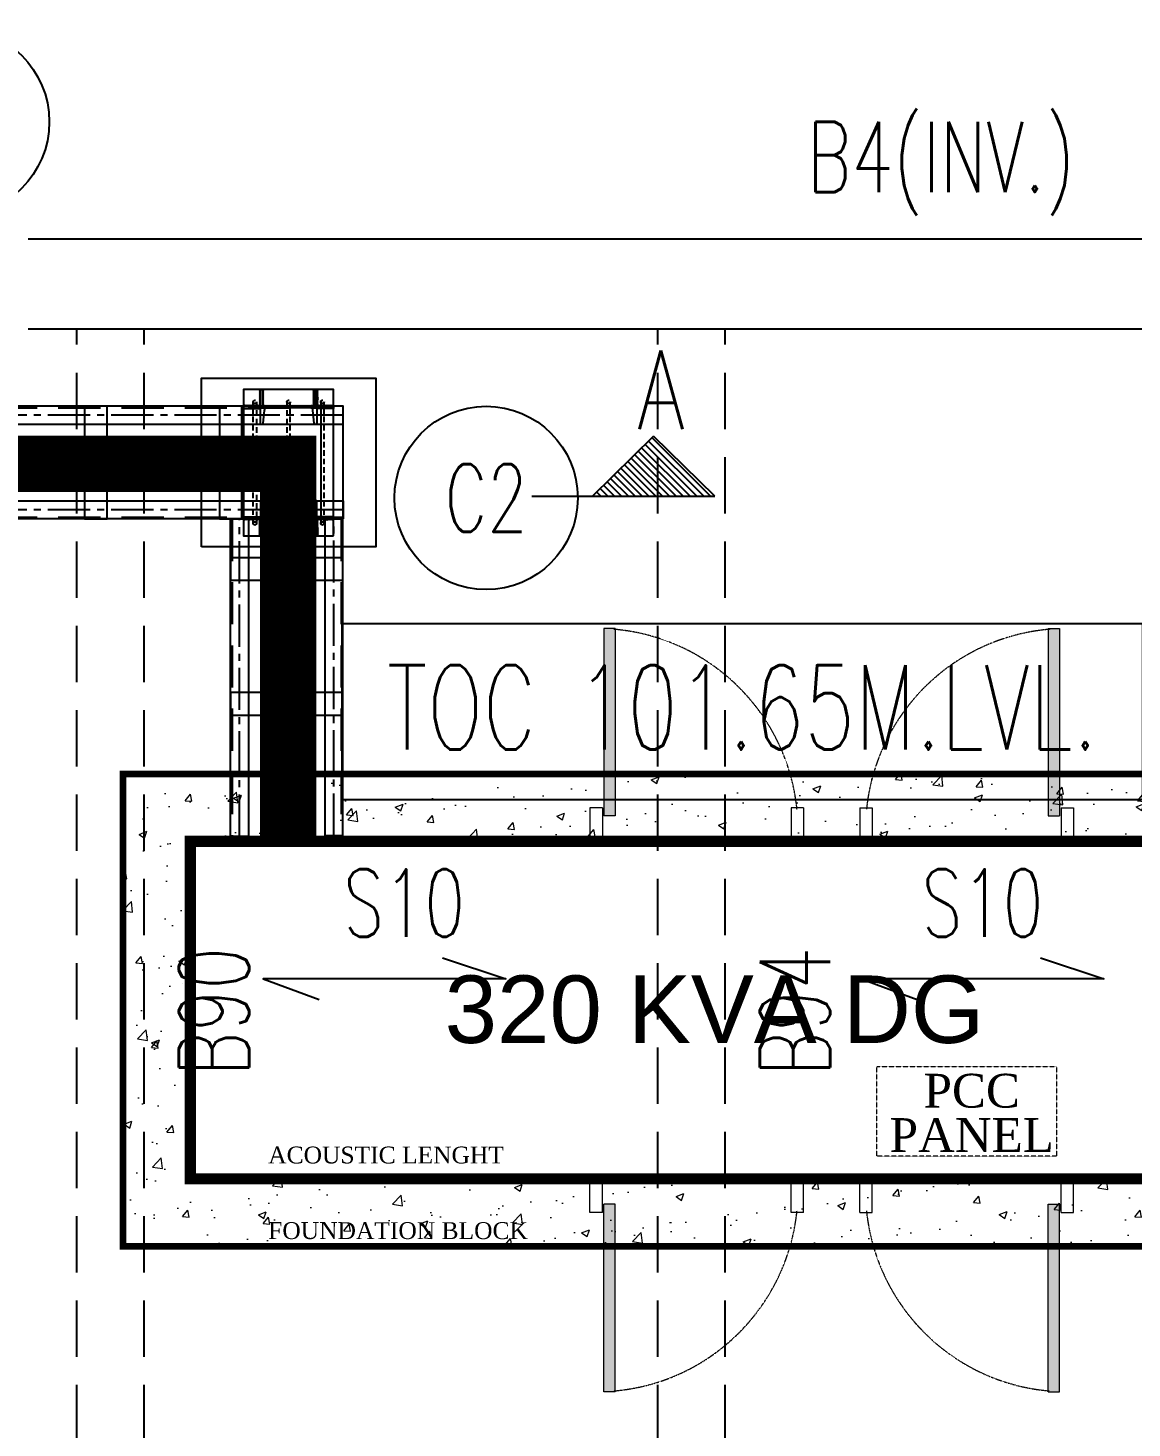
# Model space of a CAD drawing. Header units: inches. Extents: x 6 to 183294, y -48183 to 78918.
# Drawn here: x 115600 to 120508, y -16896 to -10671 of the extents above; entities that cross this region are included whole.
import ezdxf
from ezdxf.enums import TextEntityAlignment as Align

# ---------------------------------------------------------------- set-up
doc = ezdxf.new("R2010")
doc.units = ezdxf.units.IN
doc.header["$MEASUREMENT"] = 0
for name, pattern in [('A_2_PL_00$0$DASHED2', [0.375, 0.25, -0.125]), ('CENTER2', [1.125, 0.75, -0.125, 0.125, -0.125]), ('HIDDEN', [0.375, 0.25, -0.125]), ('HIDDEN2', [0.1875, 0.125, -0.0625])]:
    doc.linetypes.add(name, pattern=pattern)
for name, color, linetype in [('CH', 150, 'Continuous'), ('Levels', 20, 'Continuous'), ('S-BASE PLATE', 3, 'Continuous'), ('S-BEAM INNER', 4, 'HIDDEN2'), ('S-BEAM NO', 3, 'Continuous'), ('S-BEAM OUTER', 4, 'Continuous'), ('S-CENTER LINE', 8, 'CENTER2'), ('S-COLUMN', 1, 'Continuous'), ('S-COLUMN CIRCLE', 9, 'Continuous'), ('S-COLUMN HATCH', 8, 'Continuous'), ('S-COLUMN NO', 2, 'Continuous'), ('S-ISMC', 2, 'Continuous'), ('S-MC', 3, 'Continuous'), ('S-SECTION MARK', 1, 'Continuous'), ('S-SLAB MARK', 3, 'Continuous'), ('S-SLAB NO', 3, 'Continuous'), ('S-WELD', 8, 'Continuous'), ('STEEL PLATE BASE', 1, 'Continuous')]:
    doc.layers.add(name, color=color, linetype=linetype)
doc.layers.add('Substation', color=7, linetype='Continuous', lineweight=0)
doc.styles.add('ROMANS', font='simplex.shx', dxfattribs={"width": 0.7})
doc.styles.add('ROMANT', font='arial.ttf')
doc.styles.add('UNIQUE', font='times.ttf', dxfattribs={"height": 0.16})
pattern_1 = [(135.000000006, (-743079.1755, -15192774.788), (-2.2106571777, -2.2106571782), [])]
pattern_2 = [(135.000000006, (-743079.1755, -15193114.788), (-2.2106571777, -2.2106571782), [])]

# ---------------------------------------------------------------- blocks, each defined once
blk = doc.blocks.new('JHJ')
at = {"layer": 'S-COLUMN HATCH'}
h = blk.add_hatch(dxfattribs=at)
h.set_pattern_fill('ANSI31', color=8, scale=700, angle=180, style=0)
h.set_pattern_definition([(225, (-3787172.77, 1101831.04), (61.8718434, -61.8718434), [])])
h.paths.add_polyline_path([(80810.3, 27270.3), (80810.3, 27520.2), (83544.7, 27520.2), (83774.7, 27520.2), (86127.4, 27520.2), (86357.4, 27520.2), (88867.4, 27520.3), (89023.9, 27520.3, 0.005051), (89090.1, 27527.2, 0.368122), (92003.1, 30653.5), (92023.1, 31273.6), (92023.1, 30564.1), (92253, 30556, -0.016263), (92228.9, 30326, -0.348446), (89023.9, 27270.3), (83619, 27270.2), (83319, 27270.2), (80810.3, 27270.3)])
at = {"layer": 'Levels', "color": 8}
blk.add_lwpolyline([(84689, 32260.7), (88247.7, 32260.7), (88247.7, 31476.7), (84689, 31476.7)], close=True, dxfattribs=at)
at = {"layer": 'S-BEAM INNER', "color": 8, "ltscale": 2000}
for p, q in [((83509.7, 27500.3, 3906.8), (83509.7, 33570.3, 3906.8)), ((83809.7, 27500.3, 3906.8), (83809.7, 33570.3, 3906.8)), ((86092.4, 27500.3, 3906.8), (86092.4, 33570.3, 3906.8)), ((86392.4, 27500.3, 3906.8), (86392.4, 33570.3, 3906.8))]:
    blk.add_line(p, q, dxfattribs=at)
at = {"layer": 'S-BEAM OUTER', "color": 8, "ltscale": 2500}
for p, q in [((83292.7, 33970.3, 3906.8), (91853.1, 33970.3, 3906.8)), ((83292.7, 33570.3, 3906.8), (91853.1, 33570.3, 3906.8))]:
    blk.add_line(p, q, dxfattribs=at)
at = {"layer": 'S-COLUMN CIRCLE', "color": 8}
blk.add_circle((82970, 34490.7), 417.5, dxfattribs=at)
at = {"layer": 'S-SLAB MARK', "color": 8, "elevation": 3906.8}
for points in [[(85136.2, 30773.6), (85417.8, 30681.1), (84337.8, 30681.1), (84587.1, 30588.5)], [(87795.1, 30773.6), (88076.6, 30681.1), (86996.6, 30681.1), (87245.9, 30588.5)]]:
    blk.add_lwpolyline(points, dxfattribs=at)
at = {"layer": 'Levels', "color": 8, "style": 'ROMANS', "width": 0.7}
blk.add_text('TOC 101.65M.LVL.', height=375, dxfattribs=at).set_placement((86469, 31887.7, -31634.9), align=Align.MIDDLE)
at = {"layer": 'S-BEAM NO', "color": 8, "style": 'ROMANS', "width": 0.7}
blk.add_text('B4(INV.)', height=312.5, dxfattribs=at).set_placement((87352.1, 34335.1, 3906.8), align=Align.MIDDLE_CENTER)
for s, p in [('B90', (84119.7, 30535.3, 3906.8)), ('B94', (86702.4, 30535.3, 3906.8))]:
    blk.add_text(s, height=312.5, rotation=90, dxfattribs=at).set_placement(p, align=Align.MIDDLE_CENTER)
at = {"layer": 'S-SLAB NO', "color": 8, "style": 'ROMANS', "width": 0.7}
for p in [(84694.8, 30867.6, 3906.8), (87266.8, 30867.6, 3906.8)]:
    blk.add_text('S10', height=300, dxfattribs=at).set_placement(p)
blk = doc.blocks.new('*U9')
at = {"layer": 'S-CENTER LINE', "linetype": 'CENTER2', "ltscale": 10}
for p, q in [((0, -125), (0, 125)), ((7.8, 0), (-7.8, 0))]:
    blk.add_line(p, q, dxfattribs=at)
at = {"layer": 'S-ISMC'}
blk.add_lwpolyline([(71.1, -114.2), (14.3, -108.2, -0.383864), (3.5, -96.3), (3.5, 96.3, -0.383864), (14.3, 108.2), (71.1, 114.2, 0.383864), (76.5, 120.1), (76.5, 125), (-3.5, 125), (-3.5, -125), (76.5, -125), (76.5, -120.1, 0.383864)], format="xyb", close=True, dxfattribs=at)
blk = doc.blocks.new('2 ISMC250 BOX-12003-2')
at = {"layer": 'S-WELD'}
h = blk.add_hatch(dxfattribs=at)
h.set_pattern_fill('ANSI31,_O', color=256, scale=25.010731, angle=90)
h.set_pattern_definition(pattern_1)
h.paths.add_polyline_path([(-200, 256), (-131, 256), (-131, 325), (-125, 325), (-125, 250), (-200, 250)])
h = blk.add_hatch(dxfattribs=at)
h.set_pattern_fill('ANSI31,_O', color=256, scale=25.010731, angle=180)
h.set_pattern_definition([(225.000000006, (15192949.788, -742854.1755), (2.2106571782, -2.2106571777), [])])
h.paths.add_polyline_path([(115.5, 325), (115.5, 250), (-115.5, 250), (-115.5, 325), (-109.5, 325), (-109.5, 256), (109.5, 256), (109.5, 325)])
h = blk.add_hatch(dxfattribs=at)
h.set_pattern_fill('ANSI31,_O', color=256, scale=25.010731, angle=90)
h.set_pattern_definition(pattern_1)
h.paths.add_polyline_path([(200, 256), (131, 256), (131, 325), (125, 325), (125, 250), (200, 250)])
h = blk.add_hatch(dxfattribs=at)
h.set_pattern_fill('ANSI31,_O', color=256, scale=25.010731, angle=90)
h.set_pattern_definition(pattern_2)
h.paths.add_polyline_path([(-200, -256), (-131, -256), (-131, -325), (-125, -325), (-125, -250), (-200, -250)])
h = blk.add_hatch(dxfattribs=at)
h.set_pattern_fill('ANSI31,_O', color=256, scale=25.010731, angle=180)
h.set_pattern_definition([(225.000000006, (15192949.788, -743194.1755), (2.2106571782, -2.2106571777), [])])
h.paths.add_polyline_path([(115.5, -325), (115.5, -250), (-115.5, -250), (-115.5, -325), (-109.5, -325), (-109.5, -256), (109.5, -256), (109.5, -325)])
h = blk.add_hatch(dxfattribs=at)
h.set_pattern_fill('ANSI31,_O', color=256, scale=25.010731, angle=90)
h.set_pattern_definition(pattern_2)
h.paths.add_polyline_path([(200, -256), (131, -256), (131, -325), (125, -325), (125, -250), (200, -250)])
at = {"layer": 'S-COLUMN', "color": 4, "ltscale": 20}
blk.add_lwpolyline([(-387.5, -375), (-387.5, 375), (387.5, 375), (387.5, -375)], close=True, dxfattribs=at)
at = {"layer": 'S-MC', "color": 2}
for points in [[(-125, 325), (-115.5, 325), (-115.5, 250), (-125, 250)], [(125, 325), (115.5, 325), (115.5, 250), (125, 250)], [(-200, 250), (-200, 240.5), (-125, 240.5), (-125, 250)], [(200, 250), (200, 240.5), (125, 240.5), (125, 250)], [(-200, -250), (-200, -240.5), (-125, -240.5), (-125, -250)], [(200, -250), (200, -240.5), (125, -240.5), (125, -250)], [(-125, -325), (-115.5, -325), (-115.5, -250), (-125, -250)], [(125, -325), (115.5, -325), (115.5, -250), (125, -250)]]:
    blk.add_lwpolyline(points, close=True, dxfattribs=at)
at = {"layer": 'STEEL PLATE BASE', "color": 6}
blk.add_lwpolyline([(200, -325), (200, 325), (-200, 325), (-200, -325)], close=True, dxfattribs=at)
at = {"layer": 'STEEL PLATE BASE', "color": 8, "linetype": 'HIDDEN', "ltscale": 100}
for points in [[(-157.5, -270), (-157.5, 270)], [(-142.5, 270), (-142.5, -270)], [(-7.5, 270), (-7.5, -270)], [(7.5, -270), (7.5, 270)], [(142.5, 270), (142.5, -270)], [(157.5, -270), (157.5, 270)]]:
    blk.add_lwpolyline(points, dxfattribs=at)
at = {"layer": 'STEEL PLATE BASE', "color": 8, "linetype": 'HIDDEN', "ltscale": 150}
for centre in [(-150, 270), (0, 270), (150, 270), (-150, -270), (0, -270), (150, -270)]:
    blk.add_circle(centre, 7.5, dxfattribs=at)
at = {"layer": 'S-ISMC', "xscale": -1, "rotation": 90}
blk.add_blockref('*U9', (0, 246.5), dxfattribs=at)
at = {"layer": 'S-ISMC', "rotation": 89.99999999999999}
blk.add_blockref('*U9', (0, -246.4), dxfattribs=at)
blk = doc.blocks.new('*U901')
at = {"layer": 'S-CENTER LINE', "linetype": 'CENTER2', "ltscale": 250}
blk.add_line((0.1, -1208.6), (0.1, 203.8), dxfattribs=at)
at = {"layer": 'S-ISMC', "color": 8, "linetype": 'HIDDEN', "ltscale": 750}
blk.add_line((-32.8, 203.8), (-32.8, -1208.6), dxfattribs=at)
at = {"layer": 'S-ISMC'}
blk.add_lwpolyline([(-39.9, -1208.6), (-39.9, 203.8), (40.1, 203.8), (40.1, -1208.6), (-39.9, -1208.6)], dxfattribs=at)
blk = doc.blocks.new('*U902')
at = {"layer": 'S-CENTER LINE', "linetype": 'CENTER2', "ltscale": 250}
blk.add_line((0.1, -1204.7), (0.1, 203.8), dxfattribs=at)
at = {"layer": 'S-ISMC', "color": 8, "linetype": 'HIDDEN', "ltscale": 750}
blk.add_line((-32.8, 203.8), (-32.8, -1204.7), dxfattribs=at)
at = {"layer": 'S-ISMC'}
blk.add_lwpolyline([(-39.9, -1204.7), (-39.9, 203.8), (40.1, 203.8), (40.1, -1204.7), (-39.9, -1204.7)], dxfattribs=at)

msp = doc.modelspace()

# ---------------------------------------------------------------- hatches: boundary and pattern name
at = {"layer": 'S-SECTION MARK', "ltscale": 5}
h = msp.add_hatch(dxfattribs=at)
h.set_pattern_fill('ANSI31', color=256, scale=172.406964, angle=359.9912655, style=0)
h.set_pattern_definition([(314.991265, (33979.442, -8941.66), (-15.2410896, -15.2364434), [])])
h.paths.add_polyline_path([(118381.015, -12486.22), (118652.88, -12753.349), (118109.149, -12753.349)])
at = {"layer": 'Substation', "lineweight": 0, "ltscale": 1000}
for points in [[(118160.585, -13340.707), (118210.15, -13340.707), (118210.15, -14174.714), (118160.585, -14174.714)], [(120185.798, -13340.707), (120136.233, -13340.707), (120136.233, -14174.714), (120185.798, -14174.714)], [(118160.585, -16735.314), (118210.15, -16735.314), (118210.15, -15901.306), (118160.585, -15901.306)], [(120185.798, -16735.314), (120136.233, -16735.314), (120136.233, -15901.306), (120185.798, -15901.306)]]:
    msp.add_hatch(color=6, dxfattribs=at).paths.add_polyline_path(points)
at = {"layer": 'Substation', "lineweight": 0}
h = msp.add_hatch(dxfattribs=at)
h.set_pattern_fill('AR-CONC', color=256, scale=50)
h.set_pattern_definition([(50, (118022.03, -13888), (358.63, -31.376), [37.5, -412.5]), (355, (118022.03, -13888), (-69.376, 376.096), [30, -330]), (100.451, (118051.92, -13890.62), (289.254, 344.72), [31.87, -350.57]), (46.184, (118022.03, -13788), (533.62, -82.76), [56.25, -618.75]), (96.636, (118066.5, -13794.9), (467.33, 487.06), [47.805, -525.86]), (351.184, (118022.03, -13788), (467.33, 487.06), [45, -495]), (21, (118072.03, -13813), (298.454, -201.31), [37.5, -412.5]), (326, (118072.03, -13813), (121.658, 362.575), [30, -330]), (71.451, (118096.9, -13829.8), (420.11, 161.266), [31.87, -350.57]), (37.5, (118022.03, -13888.01), (6.08, 166.447), [0, -326, 0, -335, 0, -331.25]), (7.5, (118022.03, -13888.01), (131.535, 197.206), [0, -191, 0, -318.5, 0, -126.25]), (327.5, (117910.53, -13888.01), (266.9112, -11.2774), [0, -125, 0, -390, 0, -517.5]), (317.5, (117860.53, -13888), (291.593, 50.052), [0, -162.5, 0, -259, 0, -367.5])])
h.paths.add_polyline_path([(116021.601, -13988.01), (116021.601, -16088.01), (121423.192, -16088.01), (121423.192, -13988.01)])
h.paths.add_polyline_path([(116321.601, -14288.01), (116321.601, -15788.01), (121123.192, -15788.01), (121123.192, -14288.01)], flags=16)
h.paths.add_polyline_path([(116661.193, -15625.535), (116661.18, -15740.63), (117720.237, -15740.751), (117720.25, -15625.655)], flags=8)
h.paths.add_polyline_path([(117391.993, -14801.358), (117391.993, -15267.012), (119902.805, -15267.012), (119902.805, -14801.358)], flags=8)

# ---------------------------------------------------------------- linework, layer by layer
at = {"layer": 'CH', "color": 8, "linetype": 'A_2_PL_00$0$DASHED2', "ltscale": 1000, "const_width": 250, "elevation": -98806.519}
msp.add_lwpolyline([(112333.961, -11241.14), (112333.961, -12608.784), (116756.77, -12608.784), (116756.77, -14288.01)], dxfattribs=at)
at = {"layer": 'S-BASE PLATE', "color": 3, "ltscale": 2, "elevation": -98806.519}
for points in [[(115950.878, -12853.443), (115950.878, -12353.443), (115850.878, -12353.443), (115850.878, -12853.443)], [(116550.878, -12853.443), (116550.878, -12353.443), (116450.878, -12353.443), (116450.878, -12853.443)], [(117000.878, -12853.443), (117000.878, -12353.443), (116900.878, -12353.443), (116900.878, -12853.443)], [(116499.596, -13126.6), (116999.596, -13126.6), (116999.596, -13026.6), (116499.596, -13026.6)], [(116499.596, -13726.6), (116999.596, -13726.6), (116999.596, -13626.6), (116499.596, -13626.6)]]:
    msp.add_lwpolyline(points, close=True, dxfattribs=at)
at = {"layer": 'S-CENTER LINE', "linetype": 'CENTER2', "ltscale": 250}
for p, q in [((117000.878, -12393.443, -98806.519), (112078.069, -12393.443, -98806.519)), ((117000.878, -12813.443, -98639.853), (112078.069, -12813.443, -98806.519))]:
    msp.add_line(p, q, dxfattribs=at)
at = {"layer": 'S-COLUMN CIRCLE'}
msp.add_circle((117636.587, -12760.973, -201512.329), 407.525, dxfattribs=at)
at = {"layer": 'S-ISMC', "color": 8, "linetype": 'HIDDEN', "ltscale": 750}
for p, q in [((112078.069, -12360.543, -98806.519), (116900.878, -12360.543, -98806.519)), ((112078.069, -12846.343, -98806.519), (117000.878, -12846.343, -98639.853))]:
    msp.add_line(p, q, dxfattribs=at)
at = {"layer": 'S-ISMC', "elevation": -98806.519}
for points in [[(117000.878, -12353.443), (112078.069, -12353.443), (112078.069, -12433.443), (117000.878, -12433.443), (117000.878, -12353.443)], [(117000.878, -12853.443), (112078.069, -12853.443), (112078.069, -12773.443), (117000.878, -12773.443), (117000.878, -12853.443)]]:
    msp.add_lwpolyline(points, dxfattribs=at)
at = {"layer": 'S-SECTION MARK'}
for p, q in [((118109.149, -12753.349, -201512.329), (118381.015, -12486.22, -201512.329)), ((118652.88, -12753.349, -201512.329), (118381.015, -12486.22, -201512.329)), ((117840.022, -12753.349, -201512.329), (118652.88, -12753.349, -201512.329))]:
    msp.add_line(p, q, dxfattribs=at)
at = {"layer": 'Substation', "color": 6, "lineweight": 0, "ltscale": 1000}
for p, q in [((118160.585, -13340.707, -7.519), (118160.585, -14174.714, -7.519)), ((118210.15, -13340.707, -7.519), (118160.585, -13340.707, -7.519)), ((118210.15, -13340.707, -7.519), (118210.15, -14174.714, -7.519)), ((120136.233, -13340.707, -7.519), (120136.233, -14174.714, -7.519)), ((120136.233, -13340.707, -7.519), (120185.798, -13340.707, -7.519)), ((120185.798, -13340.707, -7.519), (120185.798, -14174.714, -7.519)), ((118098.192, -14138.454, -7.519), (118098.192, -14288.01, -7.519)), ((118153.264, -14138.454, -7.519), (118098.192, -14138.454, -7.519)), ((118098.192, -14138.454, -7.519), (118098.192, -14288.01, -7.519)), ((118098.192, -14138.454, -7.519), (118098.192, -14288.01, -7.519)), ((118153.264, -14138.454, -7.519), (118153.264, -14288.01, -7.519)), ((118210.15, -14174.714, -7.519), (118160.585, -14174.714, -7.519)), ((119048.192, -14138.454, -7.519), (118993.119, -14138.454, -7.519)), ((118993.119, -14138.454, -7.519), (118993.119, -14288.01, -7.519)), ((119048.192, -14138.454, -7.519), (119048.192, -14288.01, -7.519)), ((119298.192, -14138.454, -7.519), (119353.264, -14138.454, -7.519)), ((119298.192, -14138.454, -7.519), (119298.192, -14288.01, -7.519)), ((119353.264, -14138.454, -7.519), (119353.264, -14288.01, -7.519)), ((120136.233, -14174.714, -7.519), (120185.798, -14174.714, -7.519)), ((120193.119, -14138.454, -7.519), (120193.119, -14288.01, -7.519)), ((120193.119, -14138.454, -7.519), (120248.192, -14138.454, -7.519)), ((120248.192, -14138.454, -7.519), (120248.192, -14288.01, -7.519)), ((120248.192, -14138.454, -7.519), (120248.192, -14288.01, -7.519)), ((120248.192, -14138.454, -7.519), (120248.192, -14288.01, -7.519)), ((118153.264, -14288.01, -7.519), (118098.192, -14288.01, -7.519)), ((118993.119, -14288.01, -7.519), (118153.264, -14288.01, -7.519)), ((119048.192, -14288.01, -7.519), (118993.119, -14288.01, -7.519)), ((119298.192, -14288.01, -7.519), (119353.264, -14288.01, -7.519)), ((119353.264, -14288.01, -7.519), (120193.119, -14288.01, -7.519)), ((120193.119, -14288.01, -7.519), (120248.192, -14288.01, -7.519)), ((118098.192, -15937.566, -7.519), (118098.192, -15788.01, -7.519)), ((118153.264, -15788.01, -7.519), (118098.192, -15788.01, -7.519)), ((118098.192, -15937.566, -7.519), (118098.192, -15788.01, -7.519)), ((118098.192, -15937.566, -7.519), (118098.192, -15788.01, -7.519)), ((118153.264, -15937.566, -7.519), (118153.264, -15788.01, -7.519)), ((118993.119, -15788.01, -7.519), (118153.264, -15788.01, -7.519)), ((119048.192, -15788.01, -7.519), (118993.119, -15788.01, -7.519)), ((118993.119, -15937.566, -7.519), (118993.119, -15788.01, -7.519)), ((119048.192, -15937.566, -7.519), (119048.192, -15788.01, -7.519)), ((119298.192, -15788.01, -7.519), (119353.264, -15788.01, -7.519)), ((119298.192, -15937.566, -7.519), (119298.192, -15788.01, -7.519)), ((119353.264, -15937.566, -7.519), (119353.264, -15788.01, -7.519)), ((119353.264, -15788.01, -7.519), (120193.119, -15788.01, -7.519)), ((120193.119, -15937.566, -7.519), (120193.119, -15788.01, -7.519)), ((120193.119, -15788.01, -7.519), (120248.192, -15788.01, -7.519)), ((120248.192, -15937.566, -7.519), (120248.192, -15788.01, -7.519)), ((120248.192, -15937.566, -7.519), (120248.192, -15788.01, -7.519)), ((120248.192, -15937.566, -7.519), (120248.192, -15788.01, -7.519)), ((118160.585, -16735.314, -7.519), (118160.585, -15901.306, -7.519)), ((118210.15, -15901.306, -7.519), (118160.585, -15901.306, -7.519)), ((118210.15, -16735.314, -7.519), (118210.15, -15901.306, -7.519)), ((120136.233, -16735.314, -7.519), (120136.233, -15901.306, -7.519)), ((120136.233, -15901.306, -7.519), (120185.798, -15901.306, -7.519)), ((120185.798, -16735.314, -7.519), (120185.798, -15901.306, -7.519)), ((118153.264, -15937.566, -7.519), (118098.192, -15937.566, -7.519)), ((119048.192, -15937.566, -7.519), (118993.119, -15937.566, -7.519)), ((119298.192, -15937.566, -7.519), (119353.264, -15937.566, -7.519)), ((120193.119, -15937.566, -7.519), (120248.192, -15937.566, -7.519)), ((118210.15, -16735.314, -7.519), (118160.585, -16735.314, -7.519)), ((120136.233, -16735.314, -7.519), (120185.798, -16735.314, -7.519))]:
    msp.add_line(p, q, dxfattribs=at)
at = {"layer": 'Substation', "color": 7, "lineweight": 0, "const_width": 30, "elevation": -7.519}
msp.add_lwpolyline([(116021.601, -13988.01), (121423.192, -13988.01), (121423.192, -16088.01), (116021.601, -16088.01)], close=True, dxfattribs=at)
at = {"layer": 'Substation', "color": 6, "lineweight": 0, "ltscale": 50, "const_width": 50, "elevation": -7.519}
msp.add_lwpolyline([(116321.601, -14288.01), (121123.192, -14288.01), (121123.192, -15788.01), (116321.601, -15788.01)], close=True, dxfattribs=at)
at = {"layer": 'Substation', "color": 6, "linetype": 'HIDDEN', "lineweight": 0, "elevation": -7.519}
msp.add_lwpolyline([(119373.192, -15288.01), (120173.192, -15288.01), (120173.192, -15688.01), (119373.192, -15688.01)], close=True, dxfattribs=at)
at = {"layer": 'Substation', "color": 6, "linetype": 'HIDDEN', "lineweight": 0, "ltscale": 0.5}
for centre, start, end in [((118128.598, -14236.676, -7.519), 5.8669755, 85.1072998), ((120217.785, -14236.676, -7.519), 94.8927002, 174.1330245), ((118128.598, -15839.344, -7.519), 274.8927002, 354.1330245), ((120217.785, -15839.344, -7.519), 185.8669755, 265.1072998)]:
    msp.add_arc(centre, 894.928, start, end, dxfattribs=at)

# ---------------------------------------------------------------- block references
msp.add_blockref('JHJ', (32306.871, -45579.647, -201512.329))
at = {"rotation": 359.9999999999515}
msp.add_blockref('2 ISMC250 BOX-12003-2', (116758.378, -12603.791, -98806.519), dxfattribs=at)
at = {"layer": 'S-ISMC', "rotation": 1.105325315110303e-08}
msp.add_blockref('*U901', (116539.473, -13057.557, -98806.519), dxfattribs=at)
at = {"layer": 'S-ISMC', "xscale": -1, "rotation": 359.9999999999999}
msp.add_blockref('*U902', (116959.719, -13057.557, -98806.519), dxfattribs=at)

# ---------------------------------------------------------------- texts
at = {"layer": 'S-COLUMN NO', "style": 'ROMANS', "width": 0.7}
msp.add_text('C2', height=300, dxfattribs=at).set_placement((117636.587, -12760.973, -201512.329), align=Align.MIDDLE)
at = {"layer": 'S-SECTION MARK', "style": 'ROMANS', "width": 0.8}
msp.add_text('A', height=349.999, dxfattribs=at).set_placement((118413.958, -12279.997, -201512.329), align=Align.MIDDLE)
at = {"layer": 'Substation', "color": 7, "lineweight": 0, "style": 'ROMANT'}
msp.add_text('320 KVA DG', height=300, dxfattribs=at).set_placement((118651.696, -15034.083, 89.283), align=Align.MIDDLE_CENTER)
at = {"layer": 'Substation', "color": 7, "lineweight": 0, "style": 'UNIQUE'}
for s, height, rotation, p in [('PCC', 150, 359.9934895, (119795.922, -15396.215, 98514.731)), ('PANEL', 150, 359.9934895, (119795.922, -15593.372, 98514.731)), ('ACOUSTIC LENGHT', 75, 359.9934895, (117191.662, -15682.278, 98514.731)), ('FOUNDATION BLOCK', 75, 359.9934903, (117244.933, -16018.331, -7.519))]:
    msp.add_text(s, height=height, rotation=rotation, dxfattribs=at).set_placement(p, align=Align.MIDDLE_CENTER)

doc.saveas('drawing.dxf')
